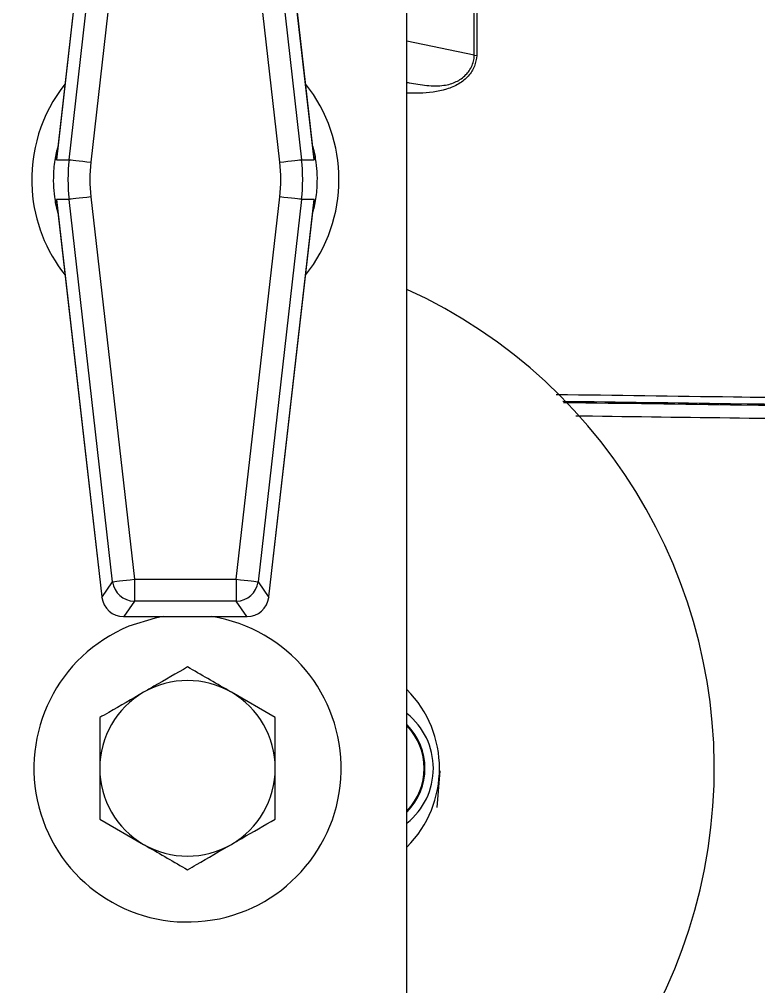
# Model space of a CAD drawing. Extents: x 7 to 135, y 1 to 99.
# Drawn here: x 99.424 to 101.529, y 44.668 to 47.422 of the extents above; entities that cross this region are included whole.
import ezdxf

# ---------------------------------------------------------------- set-up
doc = ezdxf.new("R2010")
doc.units = 0
doc.header["$MEASUREMENT"] = 0
doc.layers.add('OBJECT', color=7, linetype='CONTINUOUS')

msp = doc.modelspace()

# ---------------------------------------------------------------- linework, layer by layer
at = {"layer": 'OBJECT'}
for p, q in [((100.5281, 44.4974), (100.5281, 53.47)), ((99.659, 48.1543), (99.53, 47.0227)), ((99.6588, 48.1543), (99.5312, 47.0341)), ((100.2637, 47.0227), (100.1348, 48.1543)), ((100.2626, 47.0341), (100.1349, 48.1543)), ((99.5658, 47.0227), (99.6898, 48.1114)), ((100.1039, 48.1114), (100.228, 47.0227)), ((99.7518, 48.1043), (99.6277, 47.0157)), ((100.166, 47.0157), (100.042, 48.1043)), ((100.7196, 47.3202), (100.5281, 47.3606)), ((100.7196, 47.3202), (100.7267, 47.3198)), ((99.53, 47.0227), (99.5658, 47.0227)), ((100.228, 47.0227), (100.2637, 47.0227)), ((99.5658, 46.9098), (99.53, 46.9098)), ((99.53, 46.9098), (99.659, 45.7782)), ((99.5312, 46.8984), (99.6588, 45.7782)), ((99.6898, 45.8211), (99.5658, 46.9098)), ((99.6277, 46.9168), (99.7518, 45.8282)), ((100.042, 45.8282), (100.166, 46.9168)), ((100.228, 46.9098), (100.1039, 45.8211)), ((100.1348, 45.7782), (100.2637, 46.9098)), ((100.1349, 45.7782), (100.2626, 46.8984)), ((100.2637, 46.9098), (100.228, 46.9098)), ((99.7518, 45.8282), (100.042, 45.8282)), ((99.7518, 45.8282), (99.7518, 45.7659)), ((100.042, 45.8282), (100.042, 45.7659)), ((99.6591, 45.7767), (99.6898, 45.8211)), ((100.1039, 45.8211), (100.1346, 45.7767)), ((99.659, 45.7782), (99.6588, 45.7782)), ((99.6591, 45.7767), (99.6591, 45.7759)), ((100.1347, 45.7759), (100.1346, 45.7767)), ((100.1349, 45.7782), (100.1348, 45.7782)), ((99.7518, 45.7659), (99.7216, 45.7222)), ((100.042, 45.7659), (99.7518, 45.7659)), ((100.0722, 45.7222), (100.042, 45.7659)), ((99.7209, 45.722), (100.0729, 45.722)), ((99.7216, 45.7222), (100.0722, 45.7222)), ((100.1531, 45.4343), (100.0281, 45.5065)), ((99.6531, 45.4343), (99.6531, 45.29)), ((100.1531, 45.1457), (100.1531, 45.29)), ((100.6144, 45.1789), (100.623, 45.2827)), ((99.6531, 45.1457), (99.7781, 45.0735))]:
    msp.add_line(p, q, dxfattribs=at)
at = {"layer": 'OBJECT', "flags": 128}
for points in [[(99.5658, 47.0227), (99.5677, 47.0225), (99.5717, 47.022), (99.5777, 47.0214), (99.5854, 47.0205), (99.5946, 47.0194), (99.605, 47.0182), (99.6162, 47.017), (99.6277, 47.0157)], [(100.166, 47.0157), (100.1776, 47.017), (100.1888, 47.0182), (100.1992, 47.0194), (100.2084, 47.0205), (100.2161, 47.0214), (100.2221, 47.022), (100.2261, 47.0225), (100.228, 47.0227)], [(99.6277, 46.9168), (99.6162, 46.9155), (99.605, 46.9142), (99.5946, 46.9131), (99.5854, 46.912), (99.5777, 46.9111), (99.5717, 46.9105), (99.5677, 46.91), (99.5658, 46.9098)], [(100.228, 46.9098), (100.2261, 46.91), (100.2221, 46.9105), (100.2161, 46.9111), (100.2084, 46.912), (100.1992, 46.9131), (100.1888, 46.9142), (100.1776, 46.9155), (100.166, 46.9168)], [(99.6898, 45.8211), (99.6917, 45.8214), (99.6957, 45.8218), (99.7017, 45.8225), (99.7094, 45.8234), (99.7186, 45.8244), (99.729, 45.8256), (99.7402, 45.8269), (99.7518, 45.8282)], [(100.042, 45.8282), (100.0536, 45.8269), (100.0648, 45.8256), (100.0751, 45.8244), (100.0844, 45.8234), (100.0921, 45.8225), (100.0981, 45.8218), (100.1021, 45.8214), (100.1039, 45.8211)], [(99.8337, 45.722), (99.811, 45.7177), (99.7361, 45.6943)]]:
    msp.add_lwpolyline(points, dxfattribs=at)
at = {"layer": 'OBJECT'}
for centre, radius, start, end in [((99.8969, 46.9662), 0.4375, 141.4997, 183.9748), ((99.8969, 46.9662), 0.4375, 321.4997, 38.5003), ((99.8969, 46.9662), 0.4375, 183.9748, 218.5003), ((99.9031, 45.29), 1.5, 209.9264, 65.3757), ((99.7521, 45.8287), 0.0627, 186.8963, 269.6914), ((100.0417, 45.8287), 0.0627, 270.3091, 353.1026), ((99.9031, 45.29), 0.4375, 112.4483, 80.8696), ((99.9031, 45.29), 0.25, 60, 120), ((99.9031, 45.29), 0.25, 120, 180), ((99.9031, 45.29), 0.25, 0, 60), ((100.3031, 45.29), 0.3175, 315.1261, 44.8739), ((100.4031, 45.29), 0.2, 0, 51.3178), ((100.4031, 45.29), 0.1762, 315.1999, 44.8001), ((100.4031, 45.29), 0.1739, 315.9712, 44.0288), ((99.9031, 45.29), 0.25, 180, 240), ((99.9031, 45.29), 0.25, 300, 0), ((100.4031, 45.29), 0.2, 308.6822, 0), ((99.9031, 45.29), 0.25, 240, 300)]:
    msp.add_arc(centre, radius, start, end, dxfattribs=at)
for centre, major_axis, ratio, start_param, end_param in [((100.0635, 46.9662), (0.5009, 0), 0.998148, 3.028424, 3.254762), ((100.0635, 46.9662), (0.4386, 0), 0.997533, 3.028424, 3.254762), ((99.7303, 46.9662), (-0.4386, 0), 0.997533, 3.028424, 3.254762), ((99.7303, 46.9662), (0.5009, 0), 0.998148, 6.170016, 6.396354), ((99.6595, 45.7782), (-0.00086, 0.0075), 0.069473, 1.562842, 1.768966), ((99.7216, 45.7845), (0.0606, 0.017), 0.988785, 2.989485, 4.441424), ((100.0722, 45.7845), (0.0606, -0.017), 0.988785, 4.983354, 6.435293), ((100.1343, 45.7782), (0.00086, 0.0075), 0.069473, 4.51422, 4.720343)]:
    msp.add_ellipse(centre, major_axis=major_axis, ratio=ratio, start_param=start_param, end_param=end_param, dxfattribs=at)
for points, knots in [([(100.7196, 47.3202), (100.7196, 47.4257), (100.7196, 47.6368), (100.7196, 47.8119), (100.7196, 47.8994)], [0, 0, 0, 0, 0.499778, 1, 1, 1, 1]), ([(100.7267, 47.8989), (100.7267, 47.8114), (100.7268, 47.6363), (100.7267, 47.4253), (100.7267, 47.3198)], [0, 0, 0, 0, 0.500003, 1, 1, 1, 1]), ([(100.5281, 47.2429), (100.5302, 47.2426), (100.5489, 47.239), (100.5838, 47.2334), (100.6302, 47.2316), (100.6631, 47.2413), (100.6832, 47.2531), (100.6955, 47.2637), (100.7061, 47.2766), (100.714, 47.2908), (100.7189, 47.3059), (100.7194, 47.3159), (100.7196, 47.3202)], [0, 0, 0, 0, 0.023969, 0.221866, 0.412851, 0.559625, 0.626324, 0.706786, 0.771644, 0.853472, 0.936536, 1, 1, 1, 1]), ([(100.7267, 47.3198), (100.7253, 47.3093), (100.7227, 47.2884), (100.7041, 47.2602), (100.6765, 47.2373), (100.6294, 47.2176), (100.5777, 47.2114), (100.5397, 47.2117), (100.5281, 47.2118)], [0, 0, 0, 0, 0.145403, 0.291056, 0.433339, 0.582158, 0.872463, 1, 1, 1, 1]), ([(99.5341, 46.8727), (99.5322, 46.8801), (99.5287, 46.8934), (99.5244, 46.9205), (99.5215, 46.9528), (99.5221, 46.9872), (99.5257, 47.0247), (99.5306, 47.0445), (99.5339, 47.0578)], [0, 0, 0, 0, 0.1481984, 0.2666226, 0.4434543, 0.6211018, 0.744676, 1, 1, 1, 1]), ([(100.2596, 47.0598), (100.2616, 47.0524), (100.2651, 47.0391), (100.2694, 47.012), (100.2723, 46.9797), (100.2717, 46.9453), (100.2681, 46.9078), (100.2632, 46.888), (100.2599, 46.8747)], [0, 0, 0, 0, 0.148198, 0.266622, 0.443454, 0.621102, 0.744676, 1, 1, 1, 1]), ([(99.53, 47.0227), (99.5301, 47.023), (99.5304, 47.0268), (99.531, 47.0306), (99.5316, 47.0341)], [0, 0, 0, 0, 0.073465, 1, 1, 1, 1]), ([(100.2622, 47.0341), (100.2628, 47.0306), (100.2634, 47.0268), (100.2637, 47.023), (100.2637, 47.0227)], [0, 0, 0, 0, 0.926537, 1, 1, 1, 1]), ([(99.5316, 46.8984), (99.531, 46.9019), (99.5304, 46.9057), (99.5301, 46.9095), (99.53, 46.9098)], [0, 0, 0, 0, 0.926535, 1, 1, 1, 1]), ([(100.2637, 46.9098), (100.2637, 46.9095), (100.2634, 46.9057), (100.2628, 46.9019), (100.2622, 46.8984)], [0, 0, 0, 0, 0.073463, 1, 1, 1, 1]), ([(100.9533, 46.3546), (101.1216, 46.3523), (101.5409, 46.3466), (102.2226, 46.3376), (102.9893, 46.3275), (103.7494, 46.3178), (104.2461, 46.3115), (104.4901, 46.3085)], [0, 0, 0, 0, 0.142368, 0.354744, 0.577357, 0.79244, 1, 1, 1, 1]), ([(104.4932, 46.2886), (103.9873, 46.2949), (102.9748, 46.3075), (101.7997, 46.3228), (101.1311, 46.332), (100.9719, 46.3341)], [0, 0, 0, 0, 0.432006, 0.864763, 1, 1, 1, 1]), ([(100.974, 46.3318), (101.1429, 46.3294), (101.8316, 46.32), (103.0372, 46.3043), (104.0706, 46.2914), (104.5869, 46.285)], [0, 0, 0, 0, 0.13982, 0.570191, 1, 1, 1, 1]), ([(101.0084, 46.2939), (101.0152, 46.2938), (101.3195, 46.2896), (101.9255, 46.2816), (102.8254, 46.2699), (103.7162, 46.2588), (104.3042, 46.2517), (104.5923, 46.2483)], [0, 0, 0, 0, 0.005638, 0.253972, 0.506326, 0.758115, 1, 1, 1, 1]), ([(99.6588, 45.7782), (99.6588, 45.778), (99.6589, 45.7773), (99.659, 45.7765), (99.6591, 45.7759)], [0, 0, 0, 0, 0.249309, 1, 1, 1, 1]), ([(100.1347, 45.7759), (100.1347, 45.7761), (100.1348, 45.7769), (100.1349, 45.7776), (100.1349, 45.7782)], [0, 0, 0, 0, 0.2511543, 1, 1, 1, 1]), ([(99.9031, 45.5787), (99.8715, 45.5604), (99.8302, 45.5366), (99.7879, 45.5122), (99.7781, 45.5065)], [0, 0, 0, 0, 0.768151, 1, 1, 1, 1]), ([(100.0281, 45.5065), (100.0252, 45.5082), (99.983, 45.5326), (99.9416, 45.5565), (99.9031, 45.5787)], [0, 0, 0, 0, 0.070211, 1, 1, 1, 1]), ([(99.7781, 45.5065), (99.7447, 45.4872), (99.7024, 45.4628), (99.6617, 45.4393), (99.6531, 45.4343)], [0, 0, 0, 0, 0.788997, 1, 1, 1, 1]), ([(100.1531, 45.29), (100.1531, 45.2934), (100.1531, 45.3422), (100.1531, 45.3899), (100.1531, 45.4343)], [0, 0, 0, 0, 0.0702138, 1, 1, 1, 1]), ([(99.6531, 45.29), (99.6531, 45.2866), (99.6531, 45.2378), (99.6531, 45.1901), (99.6531, 45.1457)], [0, 0, 0, 0, 0.0702138, 1, 1, 1, 1]), ([(100.0281, 45.0735), (100.0379, 45.0792), (100.0802, 45.1036), (100.1215, 45.1274), (100.1531, 45.1457)], [0, 0, 0, 0, 0.231849, 1, 1, 1, 1]), ([(99.7781, 45.0735), (99.7811, 45.0718), (99.8233, 45.0474), (99.8647, 45.0235), (99.9031, 45.0013)], [0, 0, 0, 0, 0.0702143, 1, 1, 1, 1]), ([(99.9031, 45.0013), (99.9117, 45.0063), (99.9524, 45.0298), (99.9947, 45.0542), (100.0281, 45.0735)], [0, 0, 0, 0, 0.211, 1, 1, 1, 1])]:
    msp.add_open_spline(points, degree=3, knots=knots, dxfattribs=at)

doc.saveas('drawing.dxf')
